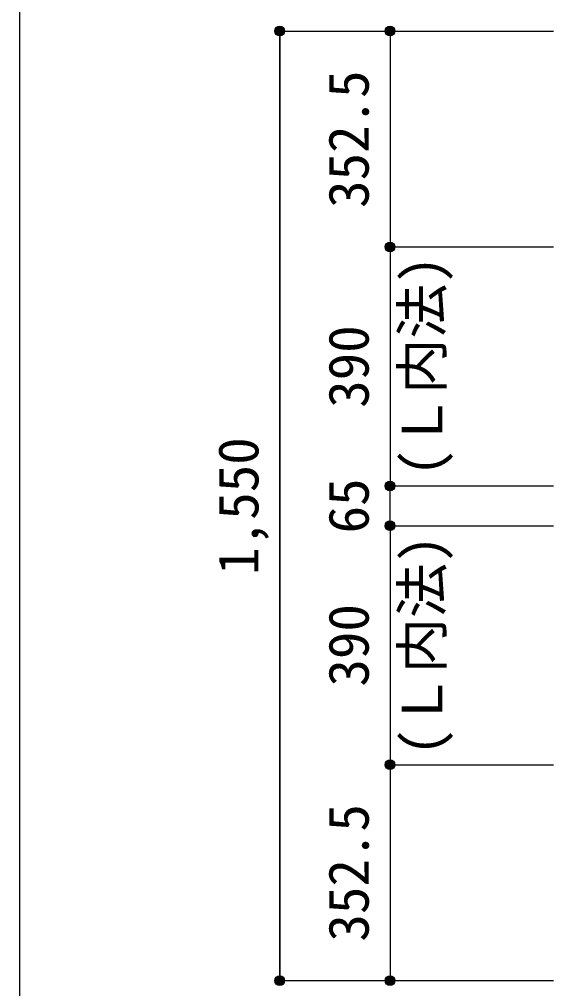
# Model space of a CAD drawing. Units: millimetres at full size, sheet at 1:30. Extents: x -5973 to 5954, y -4195 to 4201.
# Drawn here: x -5973 to -5101, y -2530 to -948 of the extents above; entities that cross this region are included whole.
import ezdxf
from ezdxf.enums import TextEntityAlignment as Align

# ---------------------------------------------------------------- set-up
doc = ezdxf.new("R2010")
doc.units = ezdxf.units.MM
doc.header["$LTSCALE"] = 30
doc.header["$PDMODE"] = 32
doc.header["$PDSIZE"] = 15
for name, color, linetype in [('0-7_文字', 4, 'Continuous'), ('0-D_寸法', 4, 'Continuous'), ('F-0_枠', 6, 'Continuous')]:
    doc.layers.add(name, color=color, linetype=linetype)
doc.styles.add('ＭＳ ゴシック', font='')
doc.styles.get('ＭＳ ゴシック').set_extended_font_data('MS Gothic')

msp = doc.modelspace()

# ---------------------------------------------------------------- linework, layer by layer
at = {"layer": '0-D_寸法'}
for p, q in [((-5547.84, -967.16), (-5367.84, -967.16)), ((-5547.84, -967.16), (-5367.84, -967.16)), ((-5547.84, -967.16), (-5547.84, -2517.16)), ((-5547.84, -2517.16), (-5547.84, -967.16)), ((-5367.84, -967.16), (-5100.8, -967.16)), ((-5367.84, -967.16), (-5367.84, -1319.66)), ((-5367.84, -967.16), (-5100.8, -967.16)), ((-5367.84, -1319.66), (-5100.8, -1319.66)), ((-5367.84, -1774.66), (-5367.84, -1709.66)), ((-5367.84, -1709.66), (-5100.8, -1709.66)), ((-5367.84, -1774.66), (-5100.8, -1774.66)), ((-5367.84, -1774.66), (-5367.84, -2164.66)), ((-5367.84, -1774.66), (-5100.8, -1774.66)), ((-5367.84, -2164.66), (-5100.8, -2164.66)), ((-5547.84, -2517.16), (-5367.84, -2517.16))]:
    msp.add_line(p, q, dxfattribs=at)
for points in [[(-5367.84, -1319.66), (-5367.84, -1709.66), (-5100.8, -1709.66)], [(-5367.84, -2164.66), (-5367.84, -2517.16), (-5100.8, -2517.16)]]:
    msp.add_lwpolyline(points, dxfattribs=at)
for centre, radius in [((-5547.84, -967.16), 8), ((-5547.84, -967.16), 7.2), ((-5547.84, -967.16), 6.4), ((-5547.84, -967.16), 5.6), ((-5547.84, -967.16), 4.8), ((-5547.84, -967.16), 4), ((-5547.84, -967.16), 3.2), ((-5547.84, -967.16), 2.4), ((-5367.84, -967.16), 8), ((-5367.84, -967.16), 7.2), ((-5367.84, -967.16), 6.4), ((-5367.84, -967.16), 5.6), ((-5367.84, -967.16), 4.8), ((-5367.84, -967.16), 4), ((-5367.84, -967.16), 3.2), ((-5367.84, -967.16), 2.4), ((-5547.84, -967.16), 1.6), ((-5547.84, -967.16), 0.8), ((-5367.84, -967.16), 1.6), ((-5367.84, -967.16), 0.8), ((-5367.84, -1319.66), 8), ((-5367.84, -1319.66), 7.2), ((-5367.84, -1319.66), 6.4), ((-5367.84, -1319.66), 5.6), ((-5367.84, -1319.66), 4.8), ((-5367.84, -1319.66), 4), ((-5367.84, -1319.66), 3.2), ((-5367.84, -1319.66), 2.4), ((-5367.84, -1319.66), 1.6), ((-5367.84, -1319.66), 0.8), ((-5367.84, -1709.66), 8), ((-5367.84, -1709.66), 7.2), ((-5367.84, -1709.66), 6.4), ((-5367.84, -1709.66), 5.6), ((-5367.84, -1709.66), 4.8), ((-5367.84, -1709.66), 4), ((-5367.84, -1709.66), 3.2), ((-5367.84, -1709.66), 2.4), ((-5367.84, -1709.66), 1.6), ((-5367.84, -1709.66), 0.8), ((-5367.84, -1774.66), 8), ((-5367.84, -1774.66), 7.2), ((-5367.84, -1774.66), 6.4), ((-5367.84, -1774.66), 5.6), ((-5367.84, -1774.66), 4.8), ((-5367.84, -1774.66), 4), ((-5367.84, -1774.66), 3.2), ((-5367.84, -1774.66), 2.4), ((-5367.84, -1774.66), 1.6), ((-5367.84, -1774.66), 0.8), ((-5367.84, -2164.66), 8), ((-5367.84, -2164.66), 7.2), ((-5367.84, -2164.66), 6.4), ((-5367.84, -2164.66), 5.6), ((-5367.84, -2164.66), 4.8), ((-5367.84, -2164.66), 4), ((-5367.84, -2164.66), 3.2), ((-5367.84, -2164.66), 2.4), ((-5367.84, -2164.66), 1.6), ((-5367.84, -2164.66), 0.8), ((-5547.84, -2517.16), 8), ((-5547.84, -2517.16), 7.2), ((-5547.84, -2517.16), 6.4), ((-5547.84, -2517.16), 5.6), ((-5547.84, -2517.16), 4.8), ((-5547.84, -2517.16), 4), ((-5547.84, -2517.16), 3.2), ((-5547.84, -2517.16), 2.4), ((-5367.84, -2517.16), 8), ((-5367.84, -2517.16), 7.2), ((-5367.84, -2517.16), 6.4), ((-5367.84, -2517.16), 5.6), ((-5367.84, -2517.16), 4.8), ((-5367.84, -2517.16), 4), ((-5367.84, -2517.16), 3.2), ((-5367.84, -2517.16), 2.4), ((-5547.84, -2517.16), 1.6), ((-5547.84, -2517.16), 0.8), ((-5367.84, -2517.16), 1.6), ((-5367.84, -2517.16), 0.8)]:
    msp.add_circle(centre, radius, dxfattribs=at)
at = {"layer": '0-D_寸法', "color": 7}
for p in [(-5547.84, -967.16), (-5367.84, -967.16), (-5367.84, -967.16), (-5367.84, -1319.66), (-5367.84, -1319.66), (-5367.84, -1709.66), (-5367.84, -1709.66), (-5367.84, -1709.66), (-5367.84, -1774.66), (-5367.84, -1774.66), (-5367.84, -1774.66), (-5367.84, -2164.66), (-5367.84, -2164.66), (-5547.84, -2517.16), (-5367.84, -2517.16), (-5367.84, -2517.16)]:
    msp.add_point(p, dxfattribs=at)
at = {"layer": 'F-0_枠'}
msp.add_line((-5972.88, 4201.15), (-5972.88, -4195.24), dxfattribs=at)

# ---------------------------------------------------------------- texts
at = {"layer": '0-7_文字', "style": 'ＭＳ ゴシック'}
for p in [(-5262.84, -1694.16), (-5262.84, -2150.16)]:
    msp.add_text('(Ｌ内法)', height=65.98, rotation=90, dxfattribs=at).set_placement(p, align=Align.BOTTOM_LEFT)
at = {"layer": '0-D_寸法', "style": 'ＭＳ ゴシック'}
for s, p in [('352.5', (-5382.84, -1255.91)), ('390', (-5382.84, -1582.16)), ('1,550', (-5562.84, -1854.66)), ('65', (-5382.84, -1787.16)), ('390', (-5382.84, -2037.16)), ('352.5', (-5382.84, -2453.41))]:
    msp.add_text(s, height=65.98, rotation=90, dxfattribs=at).set_placement(p, align=Align.BOTTOM_LEFT)

doc.saveas('drawing.dxf')
